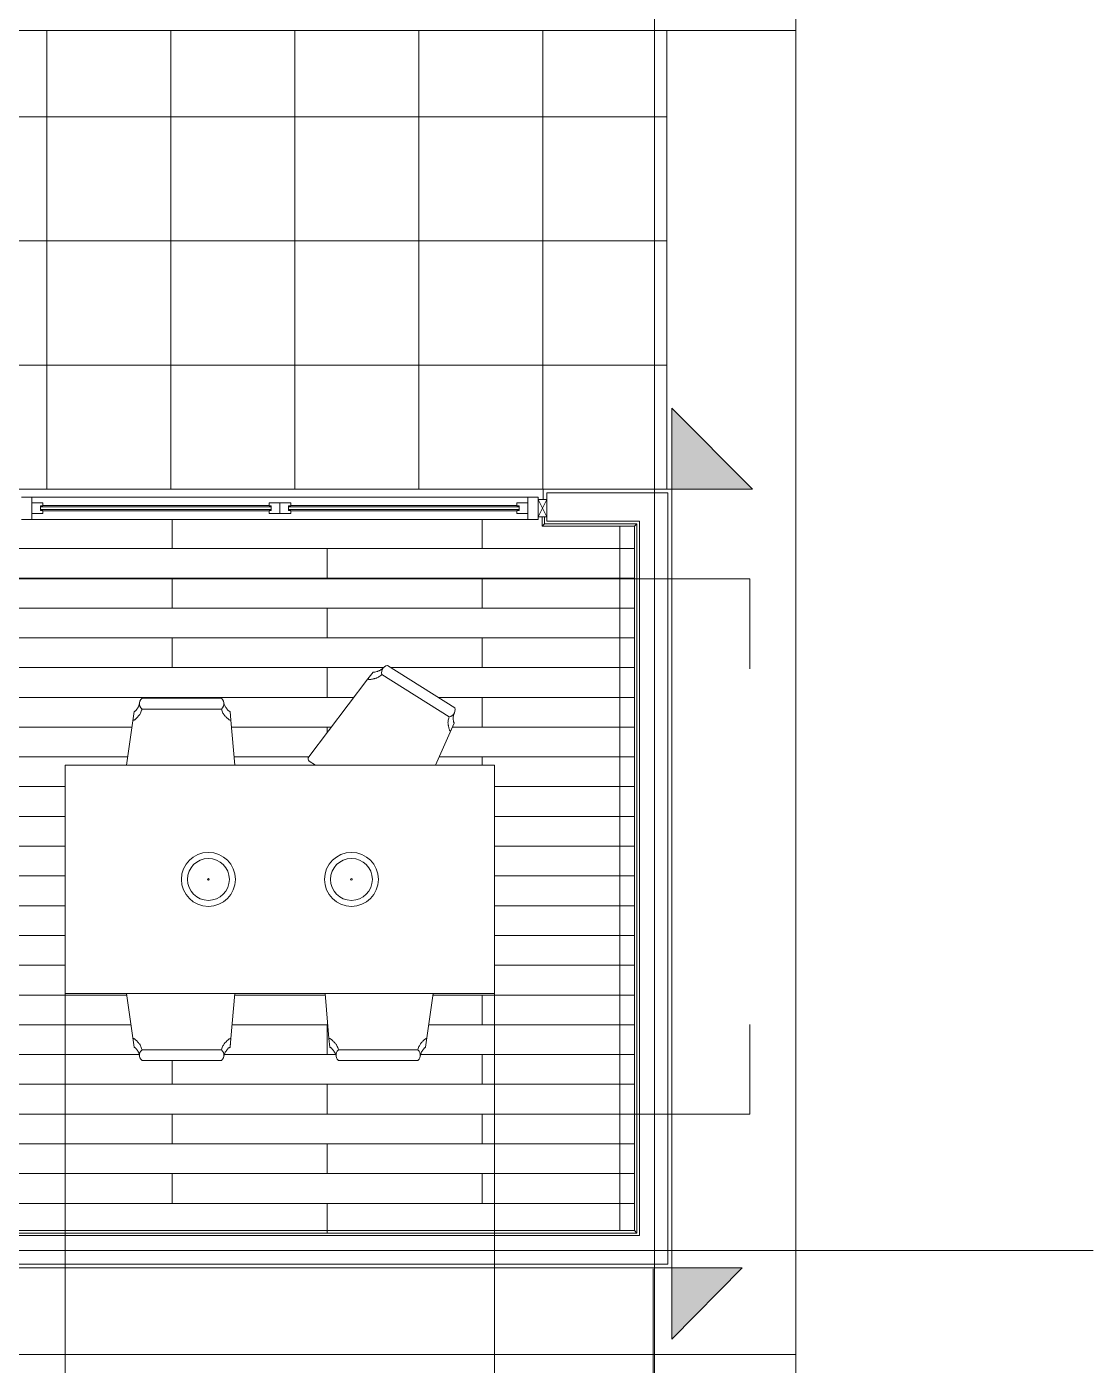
# Model space of a CAD drawing. Header units: centimetres. Extents: x -16179 to 12840, y -10704 to 3856.
# Drawn here: x -1885 to -1455, y -3749 to -3210 of the extents above; entities that cross this region are included whole.
import ezdxf

# ---------------------------------------------------------------- set-up
doc = ezdxf.new("R2010")
doc.units = ezdxf.units.CM
doc.header["$MEASUREMENT"] = 0
for name, color, linetype, lineweight in [('0_Num_Penna__254_Num_Penna__254', 254, 'Continuous', 18), ('A-WALL-FULL_Num_Penna__7_Num_Penna__7_Num_Penna__7_Num_Penna__7_Num_Penna__7_Num_Penna__7_Num_Penna__7_Num_Penna__7_Num_Penna__242_Num_Penna__242_Num_Penna__242', 242, 'Continuous', 18), ('A-WALL-FULL_Num_Penna__7_Num_Penna__7_Num_Penna__7_Num_Penna__7_Num_Penna__7_Num_Penna__7_Num_Penna__7_Num_Penna__7_Num_Penna__2_Num_Penna__2_Num_Penna__2', 2, 'Continuous', 18), ('A-WALL-FULL_Num_Penna__7_Num_Penna__7_Num_Penna__7_Num_Penna__7_Num_Penna__7_Num_Penna__7_Num_Penna__7_Num_Penna__7_Num_Penna__4_Num_Penna__4_Num_Penna__4', 4, 'Continuous', 18), ('AA - linee quote_Num_Penna__1_Num_Penna__255_Num_Penna__255_Num_Penna__12_Num_Penna__12_Num_Penna__12_Num_Penna__12_Num_Penna__12_Num_Penna__12_Num_Penna__12', 12, 'Continuous', 18), ('AA - linee quote_Num_Penna__1_Num_Penna__255_Num_Penna__255_Num_Penna__255_Num_Penna__255_Num_Penna__255_Num_Penna__255_Num_Penna__255_Num_Penna__20_Num_Penna__20', 20, 'Continuous', 18), ('AA - linee quote_Num_Penna__1_Num_Penna__255_Num_Penna__255_Num_Penna__255_Num_Penna__255_Num_Penna__255_Num_Penna__255_Num_Penna__255_Num_Penna__2_Num_Penna__2', 2, 'Continuous', 18), ('AA - linee quote_Num_Penna__1_Num_Penna__255_Num_Penna__255_Num_Penna__255_Num_Penna__255_Num_Penna__255_Num_Penna__255_Num_Penna__255_Num_Penna__6_Num_Penna__6', 6, 'Continuous', 18), ('AA - linee quote_Num_Penna__1_Num_Penna__255_Num_Penna__255_Num_Penna__255_Num_Penna__255_Num_Penna__255_Num_Penna__255_Num_Penna__255_Num_Penna__8_Num_Penna__8', 8, 'Continuous', 18), ('AA - linee quote_Num_Penna__3_Num_Penna__3_Num_Penna__3_Num_Penna__3_Num_Penna__3_Num_Penna__3_Num_Penna__3_Num_Penna__3_Num_Penna__3_Num_Penna__3', 3, 'Continuous', 18), ('AA - linee quote_Num_Penna__6_Num_Penna__6_Num_Penna__6_Num_Penna__6_Num_Penna__6_Num_Penna__6_Num_Penna__6_Num_Penna__6_Num_Penna__6_Num_Penna__6', 6, 'Continuous', 18), ('AA - pareti sezionate_Num_Penna__254_Num_Penna__254_Num_Penna__254_Num_Penna__254_Num_Penna__254_Num_Penna__254_Num_Penna__254_Num_Penna__254_Num_Penna__254_Num_Penna__254', 254, 'Continuous', 18), ('AA - pareti sezionate_Num_Penna__7_Num_Penna__7_Num_Penna__7_Num_Penna__7_Num_Penna__7_Num_Penna__7_Num_Penna__7_Num_Penna__7_Num_Penna__20_Num_Penna__20', 20, 'Continuous', 18), ('AA - pareti sezionate_Num_Penna__7_Num_Penna__7_Num_Penna__7_Num_Penna__7_Num_Penna__7_Num_Penna__7_Num_Penna__7_Num_Penna__7_Num_Penna__7_Num_Penna__7', 7, 'Continuous', 18), ('AA - perimetri giardino_Num_Penna__6_Num_Penna__6_Num_Penna__6_Num_Penna__6_Num_Penna__6_Num_Penna__6_Num_Penna__6_Num_Penna__6_Num_Penna__6_Num_Penna__6', 6, 'Continuous', 18), ('G-PLANOTM_Num_Penna__6_Num_Penna__6_Num_Penna__6', 6, 'Continuous', 18), ('IKE120015-t1_Num_Penna__251_Num_Penna__254_Num_Penna__254_Num_Penna__254_Num_Penna__254_Num_Penna__254_Num_Penna__254_Num_Penna__254_Num_Penna__254_Num_Penna__254_Num_Penna__254', 254, 'Continuous', 18), ('IKE120015-t1_Num_Penna__251_Num_Penna__4_Num_Penna__4_Num_Penna__4_Num_Penna__4_Num_Penna__4_Num_Penna__4_Num_Penna__4_Num_Penna__4_Num_Penna__4_Num_Penna__4', 4, 'Continuous', 18), ('IKE120015-t1_Num_Penna__251_Num_Penna__6_Num_Penna__6_Num_Penna__6_Num_Penna__6_Num_Penna__6_Num_Penna__6_Num_Penna__6_Num_Penna__6_Num_Penna__6_Num_Penna__6', 6, 'Continuous', 18), ('IKE120015-t1_Num_Penna__251_Num_Penna__7_Num_Penna__7_Num_Penna__7_Num_Penna__7_Num_Penna__7_Num_Penna__7_Num_Penna__7_Num_Penna__7_Num_Penna__20_Num_Penna__20', 20, 'Continuous', 18), ('IKE120015-t1_Num_Penna__251_Num_Penna__7_Num_Penna__7_Num_Penna__7_Num_Penna__7_Num_Penna__7_Num_Penna__7_Num_Penna__7_Num_Penna__7_Num_Penna__7_Num_Penna__7', 7, 'Continuous', 18)]:
    doc.layers.add(name, color=color, linetype=linetype, lineweight=lineweight)
doc.layers.add('A-WALL-FULL_Num_Penna__7_Num_Penna__7_Num_Penna__7_Num_Penna__7_Num_Penna__7_Num_Penna__7_Num_Penna__7_Num_Penna__7_Num_Penna__82_Num_Penna__5_Num_Penna__9', color=7, linetype='Continuous', lineweight=18, true_color=0x0a2900)

msp = doc.modelspace()

# ---------------------------------------------------------------- hatches: boundary and pattern name
at = {"layer": 'A-WALL-FULL_Num_Penna__7_Num_Penna__7_Num_Penna__7_Num_Penna__7_Num_Penna__7_Num_Penna__7_Num_Penna__7_Num_Penna__7_Num_Penna__82_Num_Penna__5_Num_Penna__9', "linetype": 'Continuous', "lineweight": 18, "true_color": 0x0a2900}
for points in [[(-1592, -3396.11), (-1624.56, -3363.55), (-1624.56, -3396.11)], [(-1596.16, -3710.11), (-1624.56, -3710.11), (-1624.56, -3738.87)]]:
    msp.add_hatch(color=88, dxfattribs=at).paths.add_polyline_path(points)

# ---------------------------------------------------------------- linework, layer by layer
at = {"layer": '0_Num_Penna__254_Num_Penna__254', "color": 254, "linetype": 'Continuous', "lineweight": 18}
for centre, radius in [((-1811.41, -3553.5), 10.87), ((-1811.41, -3553.5), 8.45), ((-1753.71, -3553.5), 10.87), ((-1753.71, -3553.5), 8.45), ((-1811.41, -3553.5), 0.333), ((-1753.71, -3553.5), 0.333)]:
    msp.add_circle(centre, radius, dxfattribs=at)
at = {"layer": 'A-WALL-FULL_Num_Penna__7_Num_Penna__7_Num_Penna__7_Num_Penna__7_Num_Penna__7_Num_Penna__7_Num_Penna__7_Num_Penna__7_Num_Penna__242_Num_Penna__242_Num_Penna__242', "color": 242, "linetype": 'Continuous', "lineweight": 18}
for p, q in [((-1624.56, -3396.11), (-1624.56, -3363.55)), ((-1592, -3396.11), (-1624.56, -3363.55)), ((-1624.56, -3396.11), (-1592, -3396.11)), ((-1624.56, -3710.11), (-1624.56, -3738.87)), ((-1624.56, -3710.11), (-1596.16, -3710.11)), ((-1624.56, -3738.87), (-1596.16, -3710.11))]:
    msp.add_line(p, q, dxfattribs=at)
at = {"layer": 'A-WALL-FULL_Num_Penna__7_Num_Penna__7_Num_Penna__7_Num_Penna__7_Num_Penna__7_Num_Penna__7_Num_Penna__7_Num_Penna__7_Num_Penna__2_Num_Penna__2_Num_Penna__2', "color": 2, "linetype": 'Continuous', "lineweight": 18, "flags": 128}
for points in [[(-1592, -3396.11), (-1624.56, -3363.55), (-1624.56, -3396.11)], [(-1596.16, -3710.11), (-1624.56, -3710.11), (-1624.56, -3738.87)]]:
    msp.add_lwpolyline(points, close=True, dxfattribs=at)
at = {"layer": 'A-WALL-FULL_Num_Penna__7_Num_Penna__7_Num_Penna__7_Num_Penna__7_Num_Penna__7_Num_Penna__7_Num_Penna__7_Num_Penna__7_Num_Penna__4_Num_Penna__4_Num_Penna__4', "color": 4, "linetype": 'Continuous', "lineweight": 18}
msp.add_line((-1645.48, -3411.11), (-1645.48, -3695.11), dxfattribs=at)
at = {"layer": 'AA - linee quote_Num_Penna__1_Num_Penna__255_Num_Penna__255_Num_Penna__12_Num_Penna__12_Num_Penna__12_Num_Penna__12_Num_Penna__12_Num_Penna__12_Num_Penna__12', "color": 12, "linetype": 'Continuous', "lineweight": 18}
for p, q in [((-1593.12, -3432.38), (-2289.56, -3432.38)), ((-1593.12, -3432.38), (-1593.12, -3468.54)), ((-1593.12, -3648.11), (-1593.12, -3611.96)), ((-1593.12, -3648.11), (-2289.56, -3648.11))]:
    msp.add_line(p, q, dxfattribs=at)
at = {"layer": 'AA - linee quote_Num_Penna__1_Num_Penna__255_Num_Penna__255_Num_Penna__255_Num_Penna__255_Num_Penna__255_Num_Penna__255_Num_Penna__255_Num_Penna__20_Num_Penna__20', "color": 20, "linetype": 'Continuous', "lineweight": 18}
for p, q in [((-1675.86, -3410.11), (-1676.86, -3411.11)), ((-1638.56, -3410.11), (-1639.56, -3411.11)), ((-1639.56, -3695.11), (-1638.56, -3696.11))]:
    msp.add_line(p, q, dxfattribs=at)
at = {"layer": 'AA - linee quote_Num_Penna__1_Num_Penna__255_Num_Penna__255_Num_Penna__255_Num_Penna__255_Num_Penna__255_Num_Penna__255_Num_Penna__255_Num_Penna__2_Num_Penna__2', "color": 2, "linetype": 'Continuous', "lineweight": 18}
for p, q in [((-1869.11, -3599.53), (-1869.11, -4023.78)), ((-1696.01, -3599.53), (-1696.01, -4023.78))]:
    msp.add_line(p, q, dxfattribs=at)
at = {"layer": 'AA - linee quote_Num_Penna__1_Num_Penna__255_Num_Penna__255_Num_Penna__255_Num_Penna__255_Num_Penna__255_Num_Penna__255_Num_Penna__255_Num_Penna__6_Num_Penna__6', "color": 6, "linetype": 'Continuous', "lineweight": 18}
for p, q in [((-1882.56, -3399.36), (-1886.76, -3399.36)), ((-1882.56, -3403.86), (-1882.56, -3399.36)), ((-1682.56, -3403.86), (-1682.56, -3399.36)), ((-1682.56, -3399.36), (-1678.36, -3399.36)), ((-1678.36, -3399.36), (-1678.36, -3403.86)), ((-1878.16, -3401.71), (-1882.56, -3401.71)), ((-1882.56, -3406.01), (-1882.56, -3403.86)), ((-1882.56, -3403.86), (-1882.56, -3408.36)), ((-1879.06, -3403.86), (-1879.06, -3402.91)), ((-1879.06, -3402.91), (-1878.16, -3402.91)), ((-1786.06, -3403.36), (-1879.06, -3403.36)), ((-1879.06, -3403.86), (-1879.06, -3404.81)), ((-1786.06, -3404.36), (-1879.06, -3404.36)), ((-1879.06, -3404.81), (-1878.16, -3404.81)), ((-1878.16, -3402.91), (-1878.16, -3401.71)), ((-1786.96, -3402.81), (-1878.16, -3402.81)), ((-1878.16, -3404.81), (-1878.16, -3406.01)), ((-1786.96, -3404.91), (-1878.16, -3404.91)), ((-1786.96, -3402.91), (-1786.96, -3401.71)), ((-1786.96, -3401.71), (-1782.56, -3401.71)), ((-1786.06, -3402.91), (-1786.96, -3402.91)), ((-1786.06, -3404.81), (-1786.96, -3404.81)), ((-1786.96, -3404.81), (-1786.96, -3406.01)), ((-1786.06, -3403.86), (-1786.06, -3402.91)), ((-1786.06, -3403.86), (-1786.06, -3404.81)), ((-1778.16, -3401.71), (-1782.56, -3401.71)), ((-1782.56, -3406.01), (-1782.56, -3401.71)), ((-1779.06, -3403.86), (-1779.06, -3402.91)), ((-1779.06, -3402.91), (-1778.16, -3402.91)), ((-1779.06, -3403.36), (-1686.06, -3403.36)), ((-1779.06, -3403.86), (-1779.06, -3404.81)), ((-1779.06, -3404.36), (-1686.06, -3404.36)), ((-1779.06, -3404.81), (-1778.16, -3404.81)), ((-1778.16, -3402.91), (-1778.16, -3401.71)), ((-1778.16, -3402.81), (-1686.96, -3402.81)), ((-1778.16, -3404.81), (-1778.16, -3406.01)), ((-1778.16, -3404.91), (-1686.96, -3404.91)), ((-1686.96, -3402.91), (-1686.96, -3401.71)), ((-1686.96, -3401.71), (-1682.56, -3401.71)), ((-1686.06, -3402.91), (-1686.96, -3402.91)), ((-1686.06, -3404.81), (-1686.96, -3404.81)), ((-1686.96, -3404.81), (-1686.96, -3406.01)), ((-1686.06, -3403.86), (-1686.06, -3402.91)), ((-1686.06, -3403.86), (-1686.06, -3404.81)), ((-1682.56, -3406.01), (-1682.56, -3403.86)), ((-1682.56, -3403.86), (-1682.56, -3408.36)), ((-1678.36, -3403.86), (-1678.36, -3400.36)), ((-1678.36, -3400.36), (-1674.86, -3400.36)), ((-1674.86, -3400.36), (-1678.36, -3407.36)), ((-1674.86, -3407.36), (-1678.36, -3400.36)), ((-1678.36, -3408.36), (-1678.36, -3403.86)), ((-1678.36, -3403.86), (-1678.36, -3407.36)), ((-1674.86, -3400.36), (-1674.86, -3403.86)), ((-1674.86, -3407.36), (-1674.86, -3403.86)), ((-1882.56, -3408.36), (-1886.76, -3408.36)), ((-1878.16, -3406.01), (-1882.56, -3406.01)), ((-1786.96, -3406.01), (-1782.56, -3406.01)), ((-1778.16, -3406.01), (-1782.56, -3406.01)), ((-1686.96, -3406.01), (-1682.56, -3406.01)), ((-1682.56, -3408.36), (-1678.36, -3408.36)), ((-1678.36, -3407.36), (-1674.86, -3407.36))]:
    msp.add_line(p, q, dxfattribs=at)
at = {"layer": 'AA - linee quote_Num_Penna__1_Num_Penna__255_Num_Penna__255_Num_Penna__255_Num_Penna__255_Num_Penna__255_Num_Penna__255_Num_Penna__255_Num_Penna__8_Num_Penna__8', "color": 8, "linetype": 'Continuous', "lineweight": 18}
for p, q in [((-1682.56, -3399.36), (-1882.56, -3399.36)), ((-1882.56, -3408.36), (-1682.56, -3408.36))]:
    msp.add_line(p, q, dxfattribs=at)
at = {"layer": 'AA - linee quote_Num_Penna__3_Num_Penna__3_Num_Penna__3_Num_Penna__3_Num_Penna__3_Num_Penna__3_Num_Penna__3_Num_Penna__3_Num_Penna__3_Num_Penna__3', "color": 3, "linetype": 'Continuous', "lineweight": 18}
for p, q in [((-1631.56, -2633.11), (-1631.56, -3880.11)), ((-1631.56, -3211.19), (-1631.56, -3745.11)), ((-2289.56, -3703.11), (-1454.56, -3703.11)), ((-1632.06, -4184.05), (-1632.06, -3710.49))]:
    msp.add_line(p, q, dxfattribs=at)
at = {"layer": 'AA - linee quote_Num_Penna__6_Num_Penna__6_Num_Penna__6_Num_Penna__6_Num_Penna__6_Num_Penna__6_Num_Penna__6_Num_Penna__6_Num_Penna__6_Num_Penna__6', "color": 6, "linetype": 'Continuous', "lineweight": 18}
for p, q in [((-1574.56, -3082.38), (-1574.56, -4184.05)), ((-1574.56, -3211.19), (-1574.56, -3745.11)), ((-1574.56, -3211.19), (-1574.56, -3745.11)), ((-1574.56, -3211.19), (-1574.56, -3745.11))]:
    msp.add_line(p, q, dxfattribs=at)
at = {"layer": 'AA - pareti sezionate_Num_Penna__254_Num_Penna__254_Num_Penna__254_Num_Penna__254_Num_Penna__254_Num_Penna__254_Num_Penna__254_Num_Penna__254_Num_Penna__254_Num_Penna__254', "color": 254, "linetype": 'Continuous', "lineweight": 18}
for p, q in [((-1826.06, -3420.11), (-1826.06, -3408.36)), ((-1701.06, -3420.11), (-1701.06, -3408.36)), ((-1639.56, -3420.11), (-2289.56, -3420.11)), ((-1763.56, -3432.11), (-1763.56, -3420.11)), ((-1639.56, -3432.11), (-2289.56, -3432.11)), ((-1826.06, -3444.11), (-1826.06, -3432.11)), ((-1701.06, -3444.11), (-1701.06, -3432.11)), ((-1639.56, -3444.11), (-2289.56, -3444.11)), ((-1763.56, -3456.11), (-1763.56, -3444.11)), ((-1639.56, -3456.11), (-2289.56, -3456.11)), ((-1826.06, -3468.11), (-1826.06, -3456.11)), ((-1701.06, -3468.11), (-1701.06, -3456.11)), ((-1740.79, -3468.11), (-2289.56, -3468.11)), ((-1763.56, -3480.11), (-1763.56, -3468.11)), ((-1639.56, -3468.11), (-1737.75, -3468.11)), ((-1752.73, -3480.11), (-1951.06, -3480.11)), ((-1826.06, -3480.46), (-1826.06, -3480.11)), ((-1639.56, -3480.11), (-1718.7, -3480.11)), ((-1701.06, -3492.11), (-1701.06, -3480.11)), ((-1842.21, -3492.11), (-1951.06, -3492.11)), ((-1761.84, -3492.11), (-1802.1, -3492.11)), ((-1763.56, -3494.37), (-1763.56, -3492.11)), ((-1639.56, -3492.11), (-1712.96, -3492.11)), ((-1843.9, -3504.11), (-1951.06, -3504.11)), ((-1770.96, -3504.11), (-1801.05, -3504.11)), ((-1639.56, -3504.11), (-1718.36, -3504.11)), ((-1701.06, -3507.52), (-1701.06, -3504.11)), ((-1869.11, -3516.11), (-1951.06, -3516.11)), ((-1639.56, -3516.11), (-1696.01, -3516.11)), ((-1869.11, -3528.11), (-1951.06, -3528.11)), ((-1639.56, -3528.11), (-1696.01, -3528.11)), ((-1869.11, -3540.11), (-1951.06, -3540.11)), ((-1639.56, -3540.11), (-1696.01, -3540.11)), ((-1869.11, -3552.11), (-1951.06, -3552.11)), ((-1639.56, -3552.11), (-1696.01, -3552.11)), ((-1869.11, -3564.11), (-1951.06, -3564.11)), ((-1639.56, -3564.11), (-1696.01, -3564.11)), ((-1869.11, -3576.11), (-1951.06, -3576.11)), ((-1639.56, -3576.11), (-1696.01, -3576.11)), ((-1869.11, -3588.11), (-1951.06, -3588.11)), ((-1639.56, -3588.11), (-1696.01, -3588.11)), ((-1844.3, -3600.11), (-1951.06, -3600.11)), ((-1764.32, -3600.11), (-1800.8, -3600.11)), ((-1639.56, -3600.11), (-1720.82, -3600.11)), ((-1701.06, -3612.11), (-1701.06, -3600.11)), ((-1842.61, -3612.11), (-1951.06, -3612.11)), ((-1763.28, -3612.11), (-1801.85, -3612.11)), ((-1763.56, -3624.11), (-1763.56, -3612.11)), ((-1639.56, -3612.11), (-1722.51, -3612.11)), ((-1839.17, -3624.11), (-1951.06, -3624.11)), ((-1759.94, -3624.11), (-1805.19, -3624.11)), ((-1639.56, -3624.11), (-1725.95, -3624.11)), ((-1701.06, -3636.11), (-1701.06, -3624.11)), ((-1826.06, -3636.11), (-1826.06, -3626.59)), ((-1639.56, -3636.11), (-2289.56, -3636.11)), ((-1763.56, -3648.11), (-1763.56, -3636.11)), ((-1638.56, -3648.11), (-2289.56, -3648.11)), ((-1826.06, -3660.11), (-1826.06, -3648.11)), ((-1701.06, -3660.11), (-1701.06, -3648.11)), ((-1639.56, -3660.11), (-1996.56, -3660.11)), ((-1763.56, -3672.11), (-1763.56, -3660.11)), ((-1639.56, -3672.11), (-1996.56, -3672.11)), ((-1826.06, -3684.11), (-1826.06, -3672.11)), ((-1701.06, -3684.11), (-1701.06, -3672.11)), ((-1639.56, -3684.11), (-1996.56, -3684.11)), ((-1763.56, -3696.11), (-1763.56, -3684.11))]:
    msp.add_line(p, q, dxfattribs=at)
at = {"layer": 'AA - pareti sezionate_Num_Penna__7_Num_Penna__7_Num_Penna__7_Num_Penna__7_Num_Penna__7_Num_Penna__7_Num_Penna__7_Num_Penna__7_Num_Penna__20_Num_Penna__20', "color": 20, "linetype": 'Continuous', "lineweight": 18}
for p, q in [((-1676.86, -3411.11), (-1676.86, -3407.36)), ((-1676.86, -3411.11), (-1639.56, -3411.11)), ((-1639.56, -3695.11), (-1639.56, -3411.11))]:
    msp.add_line(p, q, dxfattribs=at)
at = {"layer": 'AA - pareti sezionate_Num_Penna__7_Num_Penna__7_Num_Penna__7_Num_Penna__7_Num_Penna__7_Num_Penna__7_Num_Penna__7_Num_Penna__7_Num_Penna__7_Num_Penna__7', "color": 7, "linetype": 'Continuous', "lineweight": 18}
for p, q in [((-1676.36, -3396.11), (-1624.56, -3396.11)), ((-1676.36, -3400.36), (-1676.36, -3396.11)), ((-1674.86, -3409.11), (-1674.86, -3397.61)), ((-1674.86, -3397.61), (-1626.06, -3397.61)), ((-1626.06, -3397.61), (-1626.06, -3708.61)), ((-1624.56, -3396.11), (-1624.56, -3710.11)), ((-1675.86, -3410.11), (-1675.86, -3407.36)), ((-1675.86, -3410.11), (-1638.56, -3410.11)), ((-1674.86, -3409.11), (-1637.56, -3409.11)), ((-1638.56, -3696.11), (-1638.56, -3410.11)), ((-1637.56, -3697.11), (-1637.56, -3409.11))]:
    msp.add_line(p, q, dxfattribs=at)
at = {"layer": 'AA - perimetri giardino_Num_Penna__6_Num_Penna__6_Num_Penna__6_Num_Penna__6_Num_Penna__6_Num_Penna__6_Num_Penna__6_Num_Penna__6_Num_Penna__6_Num_Penna__6', "color": 6, "linetype": 'Continuous', "lineweight": 18}
for p in [(-1631.56, -2803.11), (-1631.56, -2803.11), (-1631.56, -3211.19)]:
    msp.add_line(p, (-1631.56, -3396.11), dxfattribs=at)
at = {"layer": 'G-PLANOTM_Num_Penna__6_Num_Penna__6_Num_Penna__6', "color": 6, "linetype": 'Continuous', "lineweight": 18}
for p, q in [((-1741.53, -3469.52), (-1741.58, -3470.22)), ((-1741.32, -3468.85), (-1741.53, -3469.52)), ((-1741.33, -3468.62), (-1740.94, -3468.25)), ((-1740.94, -3468.25), (-1741.32, -3468.85)), ((-1712.06, -3484.29), (-1739.13, -3467.24)), ((-1747.09, -3472.68), (-1770.95, -3504.1)), ((-1747.1, -3472.68), (-1744.97, -3469.89)), ((-1744.97, -3469.89), (-1744.97, -3469.89)), ((-1741.58, -3470.22), (-1741.45, -3470.92)), ((-1741.45, -3470.92), (-1714.37, -3487.97)), ((-1806.18, -3480.46), (-1838.18, -3480.46)), ((-1841.33, -3485.81), (-1844.38, -3507.47)), ((-1841.33, -3485.81), (-1841.33, -3485.81)), ((-1839.17, -3482.99), (-1839, -3483.67)), ((-1839, -3483.67), (-1838.66, -3484.29)), ((-1838.66, -3484.29), (-1838.18, -3484.81)), ((-1838.18, -3484.81), (-1806.18, -3484.81)), ((-1806.18, -3484.81), (-1805.7, -3484.29)), ((-1805.36, -3483.67), (-1805.19, -3482.99)), ((-1805.05, -3482.8), (-1805.19, -3482.28)), ((-1805.19, -3482.99), (-1805.19, -3482.28)), ((-1802.65, -3485.81), (-1802.66, -3485.81)), ((-1802.65, -3485.81), (-1802.34, -3489.31)), ((-1800.76, -3507.47), (-1802.34, -3489.31)), ((-1719.87, -3507.47), (-1712.24, -3490.5)), ((-1713.69, -3487.79), (-1713.07, -3487.44)), ((-1712.24, -3490.5), (-1712.25, -3490.5)), ((-1696.01, -3507.47), (-1869.11, -3507.47)), ((-1869.11, -3507.47), (-1869.11, -3599.53)), ((-1770.77, -3505.87), (-1768.23, -3507.47)), ((-1696.01, -3599.53), (-1696.01, -3507.47)), ((-1869.11, -3599.53), (-1696.01, -3599.53)), ((-1844.38, -3599.53), (-1841.33, -3621.19)), ((-1802.35, -3617.69), (-1800.76, -3599.53)), ((-1764.37, -3599.53), (-1762.79, -3617.69)), ((-1723.79, -3621.19), (-1720.75, -3599.53)), ((-1802.34, -3617.69), (-1802.65, -3621.19)), ((-1802.65, -3621.19), (-1802.44, -3618.8)), ((-1762.47, -3621.19), (-1762.79, -3617.69)), ((-1841.33, -3621.19), (-1841.33, -3621.19)), ((-1839, -3623.34), (-1839.17, -3624.02)), ((-1838.18, -3622.2), (-1838.66, -3622.72)), ((-1806.18, -3622.2), (-1838.18, -3622.2)), ((-1805.7, -3622.72), (-1806.18, -3622.2)), ((-1805.36, -3623.34), (-1805.7, -3622.72)), ((-1805.19, -3624.02), (-1805.36, -3623.34)), ((-1805.05, -3624.2), (-1805.22, -3624.94)), ((-1802.66, -3621.19), (-1802.65, -3621.19)), ((-1762.47, -3621.19), (-1762.47, -3621.19)), ((-1760.07, -3624.2), (-1759.94, -3624.72)), ((-1759.76, -3623.34), (-1759.94, -3624.02)), ((-1759.94, -3624.02), (-1759.94, -3624.72)), ((-1758.94, -3622.2), (-1759.43, -3622.72)), ((-1726.94, -3622.2), (-1758.94, -3622.2)), ((-1726.46, -3622.72), (-1726.94, -3622.2)), ((-1726.13, -3623.34), (-1726.46, -3622.72)), ((-1725.95, -3624.02), (-1726.13, -3623.34)), ((-1723.8, -3621.19), (-1723.79, -3621.19)), ((-1838.18, -3626.55), (-1806.18, -3626.55)), ((-1758.94, -3626.55), (-1726.94, -3626.55))]:
    msp.add_line(p, q, dxfattribs=at)
at = {"layer": 'G-PLANOTM_Num_Penna__6_Num_Penna__6_Num_Penna__6', "color": 6, "linetype": 'Continuous', "lineweight": 18, "flags": 128}
for points in [[(-1739.13, -3467.24), (-1739.82, -3467.42), (-1740.43, -3467.77), (-1740.94, -3468.25)], [(-1838.18, -3480.46), (-1838.66, -3480.98), (-1839, -3481.6), (-1839.17, -3482.28), (-1839.17, -3482.99)], [(-1805.19, -3482.28), (-1805.36, -3481.6), (-1805.7, -3480.98), (-1806.18, -3480.46)], [(-1839.63, -3483.92), (-1839.33, -3482.98), (-1839.17, -3482.28)], [(-1805.7, -3484.29), (-1805.36, -3483.67)], [(-1712.56, -3486.96), (-1712.19, -3486.36), (-1711.97, -3485.69), (-1711.93, -3484.99), (-1712.06, -3484.29)], [(-1714.37, -3487.97), (-1713.69, -3487.79)], [(-1713.07, -3487.44), (-1712.56, -3486.96)], [(-1712.68, -3487.99), (-1712.43, -3487.04), (-1712.19, -3486.36)], [(-1839.63, -3623.08), (-1839.33, -3624.03), (-1839.15, -3624.85), (-1839.15, -3624.87)], [(-1839.17, -3624.02), (-1839.17, -3624.72), (-1839, -3625.41), (-1838.66, -3626.03), (-1838.18, -3626.55)], [(-1838.66, -3622.72), (-1839, -3623.34)], [(-1806.18, -3626.55), (-1805.7, -3626.03), (-1805.36, -3625.41), (-1805.19, -3624.72)], [(-1805.19, -3624.72), (-1805.19, -3624.02)], [(-1759.94, -3624.72), (-1759.76, -3625.41), (-1759.43, -3626.03), (-1758.94, -3626.55)], [(-1759.43, -3622.72), (-1759.76, -3623.34)], [(-1726.94, -3626.55), (-1726.46, -3626.03), (-1726.13, -3625.41), (-1725.95, -3624.72), (-1725.95, -3624.02)], [(-1725.5, -3623.08), (-1725.8, -3624.03), (-1725.95, -3624.72)]]:
    msp.add_lwpolyline(points, dxfattribs=at)
at = {"layer": 'G-PLANOTM_Num_Penna__6_Num_Penna__6_Num_Penna__6', "color": 6, "linetype": 'Continuous', "lineweight": 18}
msp.add_arc((-1769.9, -3504.89), 1.31, 142.7917, 228.7917, dxfattribs=at)
for points in [[(-1744.32, -3469.96), (-1744.07, -3469.93), (-1743.78, -3469.84), (-1743.49, -3469.74)], [(-1743.49, -3469.74), (-1743.34, -3469.68), (-1743.19, -3469.63), (-1743.03, -3469.57)], [(-1743.03, -3469.57), (-1742.88, -3469.51), (-1742.73, -3469.45), (-1742.57, -3469.39)], [(-1742.57, -3469.39), (-1742.42, -3469.33), (-1742.27, -3469.28), (-1741.33, -3468.62)], [(-1746.83, -3472.84), (-1746.93, -3472.81), (-1747.02, -3472.75), (-1747.1, -3472.68)], [(-1746.49, -3472.91), (-1746.61, -3472.9), (-1746.71, -3472.86), (-1746.83, -3472.84)], [(-1744.97, -3469.89), (-1744.89, -3469.93), (-1744.79, -3469.96), (-1744.68, -3469.97)], [(-1744.68, -3469.97), (-1744.57, -3469.98), (-1744.45, -3469.98), (-1744.32, -3469.96)], [(-1743.91, -3472.42), (-1744.07, -3472.47), (-1744.22, -3472.5), (-1744.36, -3472.54)], [(-1743.42, -3472.24), (-1743.59, -3472.32), (-1743.75, -3472.37), (-1743.91, -3472.42)], [(-1742.86, -3471.96), (-1743.06, -3472.07), (-1743.24, -3472.16), (-1743.42, -3472.24)], [(-1742.21, -3471.53), (-1742.45, -3471.7), (-1742.66, -3471.84), (-1742.86, -3471.96)], [(-1741.45, -3470.92), (-1741.73, -3471.16), (-1741.98, -3471.36), (-1742.21, -3471.53)], [(-1841.33, -3485.81), (-1841.25, -3485.81), (-1841.16, -3485.78), (-1841.07, -3485.73)], [(-1841.07, -3485.73), (-1840.98, -3485.68), (-1840.9, -3485.61), (-1840.81, -3485.53)], [(-1839.76, -3484.12), (-1839.71, -3484.04), (-1839.65, -3483.96), (-1839.63, -3483.92)], [(-1838.18, -3484.81), (-1838.28, -3485.16), (-1838.38, -3485.46), (-1838.49, -3485.74)], [(-1805.86, -3485.73), (-1805.97, -3485.46), (-1806.07, -3485.16), (-1806.18, -3484.81)], [(-1805.54, -3486.44), (-1805.65, -3486.23), (-1805.75, -3485.96), (-1805.86, -3485.73)], [(-1805.05, -3482.8), (-1804.61, -3483.86), (-1804.51, -3483.99), (-1804.42, -3484.12)], [(-1803.83, -3484.89), (-1803.73, -3485.02), (-1803.63, -3485.15), (-1803.53, -3485.26)], [(-1803.53, -3485.26), (-1803.44, -3485.35), (-1803.34, -3485.46), (-1803.24, -3485.53)], [(-1803.24, -3485.53), (-1803.14, -3485.61), (-1803.04, -3485.66), (-1802.95, -3485.73)], [(-1802.95, -3485.73), (-1802.85, -3485.78), (-1802.75, -3485.81), (-1802.65, -3485.81)], [(-1841.53, -3489.31), (-1841.63, -3489.37), (-1841.73, -3489.37), (-1841.83, -3489.36)], [(-1841.22, -3489.21), (-1841.33, -3489.27), (-1841.43, -3489.3), (-1841.53, -3489.31)], [(-1840.92, -3488.99), (-1841.02, -3489.08), (-1841.12, -3489.17), (-1841.22, -3489.21)], [(-1840.62, -3488.71), (-1840.72, -3488.81), (-1840.82, -3488.9), (-1840.92, -3488.99)], [(-1840.31, -3488.39), (-1840.41, -3488.5), (-1840.51, -3488.61), (-1840.62, -3488.71)], [(-1839.4, -3487.41), (-1839.5, -3487.53), (-1839.6, -3487.64), (-1839.7, -3487.75)], [(-1839.09, -3486.99), (-1839.2, -3487.15), (-1839.3, -3487.28), (-1839.4, -3487.41)], [(-1804.9, -3487.39), (-1805.11, -3487.15), (-1805.33, -3486.92), (-1805.54, -3486.44)], [(-1804.58, -3487.73), (-1804.69, -3487.63), (-1804.79, -3487.51), (-1804.9, -3487.39)], [(-1802.98, -3489.18), (-1803.08, -3489.12), (-1803.19, -3489.04), (-1803.3, -3488.96)], [(-1802.66, -3489.3), (-1802.76, -3489.28), (-1802.87, -3489.24), (-1802.98, -3489.18)], [(-1802.34, -3489.31), (-1802.44, -3489.33), (-1802.55, -3489.33), (-1802.66, -3489.3)], [(-1714.78, -3490.33), (-1714.76, -3490.12), (-1714.77, -3489.93), (-1714.73, -3489.68)], [(-1714.73, -3490.82), (-1714.75, -3490.66), (-1714.77, -3490.51), (-1714.78, -3490.33)], [(-1714.73, -3489.68), (-1714.71, -3489.45), (-1714.65, -3489.17), (-1714.58, -3488.87)], [(-1714.65, -3491.27), (-1714.68, -3491.13), (-1714.7, -3490.97), (-1714.73, -3490.82)], [(-1714.58, -3488.87), (-1714.55, -3488.64), (-1714.47, -3488.32), (-1714.37, -3487.97)], [(-1712.68, -3487.99), (-1712.68, -3488.04), (-1712.67, -3488.13), (-1712.67, -3488.23)], [(-1712.54, -3489.98), (-1712.5, -3490.1), (-1712.47, -3490.21), (-1712.42, -3490.29)], [(-1712.42, -3490.29), (-1712.37, -3490.38), (-1712.31, -3490.45), (-1712.24, -3490.5)], [(-1714.39, -3492.57), (-1714.42, -3492.43), (-1714.45, -3492.28), (-1714.48, -3492.14)], [(-1714.29, -3492.97), (-1714.33, -3492.85), (-1714.36, -3492.71), (-1714.39, -3492.57)], [(-1714.15, -3493.32), (-1714.2, -3493.22), (-1714.25, -3493.1), (-1714.29, -3492.97)], [(-1841.83, -3617.65), (-1841.73, -3617.63), (-1841.63, -3617.64), (-1841.53, -3617.66)], [(-1841.53, -3617.66), (-1841.43, -3617.69), (-1841.33, -3617.73), (-1841.22, -3617.79)], [(-1841.22, -3617.79), (-1841.12, -3617.85), (-1841.02, -3617.93), (-1840.92, -3618.01)], [(-1840.92, -3618.01), (-1840.82, -3618.1), (-1840.72, -3618.2), (-1840.62, -3618.3)], [(-1840.62, -3618.3), (-1840.51, -3618.4), (-1840.41, -3618.51), (-1840.31, -3618.62)], [(-1839.7, -3619.25), (-1839.6, -3619.36), (-1839.5, -3619.48), (-1839.4, -3619.6)], [(-1839.4, -3619.6), (-1839.3, -3619.72), (-1839.2, -3619.83), (-1839.09, -3619.98)], [(-1805.86, -3621.27), (-1805.75, -3621), (-1805.65, -3620.77), (-1805.54, -3620.57)], [(-1805.54, -3620.57), (-1805.33, -3620.16), (-1805.11, -3619.86), (-1804.9, -3619.61)], [(-1804.9, -3619.61), (-1804.79, -3619.49), (-1804.69, -3619.38), (-1804.58, -3619.27)], [(-1803.3, -3618.05), (-1803.19, -3617.96), (-1803.08, -3617.87), (-1802.98, -3617.83)], [(-1802.98, -3617.83), (-1802.87, -3617.77), (-1802.76, -3617.75), (-1802.66, -3617.73)], [(-1802.66, -3617.7), (-1802.55, -3617.68), (-1802.44, -3617.67), (-1802.34, -3617.69)], [(-1762.79, -3617.69), (-1762.68, -3617.67), (-1762.58, -3617.68), (-1762.47, -3617.7)], [(-1762.47, -3617.7), (-1762.36, -3617.73), (-1762.26, -3617.77), (-1762.15, -3617.83)], [(-1762.15, -3617.83), (-1762.04, -3617.89), (-1761.93, -3617.96), (-1761.83, -3618.05)], [(-1760.55, -3619.27), (-1760.44, -3619.38), (-1760.33, -3619.5), (-1760.23, -3619.61)], [(-1760.23, -3619.61), (-1760.01, -3619.86), (-1759.8, -3620.08), (-1759.59, -3620.57)], [(-1759.59, -3620.57), (-1759.48, -3620.77), (-1759.37, -3621.04), (-1759.26, -3621.27)], [(-1726.03, -3620.02), (-1725.93, -3619.86), (-1725.83, -3619.72), (-1725.73, -3619.6)], [(-1725.73, -3619.6), (-1725.63, -3619.47), (-1725.52, -3619.36), (-1725.42, -3619.25)], [(-1724.81, -3618.62), (-1724.71, -3618.51), (-1724.61, -3618.4), (-1724.51, -3618.3)], [(-1724.51, -3618.3), (-1724.41, -3618.2), (-1724.31, -3618.1), (-1724.21, -3618.01)], [(-1724.21, -3618.01), (-1724.1, -3617.93), (-1724, -3617.84), (-1723.9, -3617.79)], [(-1723.9, -3617.79), (-1723.8, -3617.73), (-1723.7, -3617.71), (-1723.6, -3617.66)], [(-1723.6, -3617.66), (-1723.5, -3617.64), (-1723.4, -3617.63), (-1723.3, -3617.65)], [(-1841.07, -3621.27), (-1841.16, -3621.23), (-1841.25, -3621.2), (-1841.33, -3621.19)], [(-1840.81, -3621.47), (-1840.9, -3621.39), (-1840.98, -3621.31), (-1841.07, -3621.27)], [(-1839.6, -3623.12), (-1839.65, -3623.04), (-1839.71, -3622.97), (-1839.76, -3622.89)], [(-1838.49, -3621.27), (-1838.38, -3621.54), (-1838.28, -3621.85), (-1838.18, -3622.2)], [(-1806.18, -3622.2), (-1806.07, -3621.85), (-1805.97, -3621.54), (-1805.86, -3621.27)], [(-1804.42, -3622.89), (-1804.51, -3623.02), (-1804.61, -3623.14), (-1805.05, -3624.2)], [(-1803.53, -3621.76), (-1803.63, -3621.87), (-1803.73, -3621.99), (-1803.83, -3622.11)], [(-1803.24, -3621.47), (-1803.34, -3621.56), (-1803.44, -3621.65), (-1803.53, -3621.76)], [(-1802.95, -3621.27), (-1803.04, -3621.32), (-1803.14, -3621.39), (-1803.24, -3621.47)], [(-1802.65, -3621.19), (-1802.75, -3621.2), (-1802.85, -3621.23), (-1802.95, -3621.27)], [(-1762.18, -3621.27), (-1762.28, -3621.23), (-1762.38, -3621.2), (-1762.47, -3621.19)], [(-1761.89, -3621.47), (-1761.98, -3621.39), (-1762.08, -3621.35), (-1762.18, -3621.27)], [(-1761.59, -3621.74), (-1761.69, -3621.65), (-1761.79, -3621.54), (-1761.89, -3621.47)], [(-1761.3, -3622.11), (-1761.4, -3621.99), (-1761.49, -3621.86), (-1761.59, -3621.74)], [(-1760.07, -3624.2), (-1760.51, -3623.15), (-1760.61, -3623.02), (-1760.71, -3622.89)], [(-1759.26, -3621.27), (-1759.16, -3621.54), (-1759.05, -3621.85), (-1758.94, -3622.2)], [(-1726.94, -3622.2), (-1726.84, -3621.85), (-1726.74, -3621.54), (-1726.64, -3621.27)], [(-1725.37, -3622.89), (-1725.42, -3622.97), (-1725.47, -3623.04), (-1725.5, -3623.08)], [(-1724.05, -3621.27), (-1724.14, -3621.32), (-1724.23, -3621.39), (-1724.32, -3621.47)], [(-1723.79, -3621.19), (-1723.88, -3621.2), (-1723.97, -3621.23), (-1724.05, -3621.27)]]:
    msp.add_open_spline(points, degree=3, dxfattribs=at)
for points, knots in [([(-1745.24, -3472.73), (-1745.39, -3472.76), (-1745.54, -3472.8), (-1745.68, -3472.83), (-1745.82, -3472.85), (-1745.96, -3472.87), (-1746.1, -3472.89), (-1746.24, -3472.91), (-1746.37, -3472.92), (-1746.49, -3472.91)], [0, 0, 0, 0, 1, 1, 1, 2, 2, 2, 3, 3, 3, 3]), ([(-1744.36, -3472.54), (-1744.51, -3472.57), (-1744.65, -3472.6), (-1744.8, -3472.63), (-1744.95, -3472.66), (-1745.09, -3472.7), (-1745.24, -3472.73)], [0, 0, 0, 0, 1, 1, 1, 2, 2, 2, 2]), ([(-1840.81, -3485.53), (-1840.63, -3485.37), (-1840.46, -3485.14), (-1840.28, -3484.89), (-1840.2, -3484.77), (-1840.11, -3484.64), (-1840.02, -3484.51), (-1839.93, -3484.38), (-1839.85, -3484.25), (-1839.76, -3484.12)], [0, 0, 0, 0, 1, 1, 1, 2, 2, 2, 3, 3, 3, 3]), ([(-1838.49, -3485.74), (-1838.59, -3486.01), (-1838.69, -3486.24), (-1838.79, -3486.45), (-1838.89, -3486.65), (-1838.99, -3486.83), (-1839.09, -3486.99)], [0, 0, 0, 0, 1, 1, 1, 2, 2, 2, 2]), ([(-1804.42, -3484.12), (-1804.32, -3484.25), (-1804.22, -3484.38), (-1804.12, -3484.51), (-1804.02, -3484.64), (-1803.93, -3484.77), (-1803.83, -3484.89)], [0, 0, 0, 0, 1, 1, 1, 2, 2, 2, 2]), ([(-1839.7, -3487.75), (-1839.8, -3487.86), (-1839.91, -3487.96), (-1840.01, -3488.07), (-1840.11, -3488.17), (-1840.21, -3488.28), (-1840.31, -3488.39)], [0, 0, 0, 0, 1, 1, 1, 2, 2, 2, 2]), ([(-1803.94, -3488.36), (-1804.05, -3488.26), (-1804.15, -3488.15), (-1804.26, -3488.04), (-1804.37, -3487.94), (-1804.47, -3487.84), (-1804.58, -3487.73)], [0, 0, 0, 0, 1, 1, 1, 2, 2, 2, 2]), ([(-1803.3, -3488.96), (-1803.4, -3488.87), (-1803.51, -3488.78), (-1803.62, -3488.68), (-1803.73, -3488.58), (-1803.83, -3488.47), (-1803.94, -3488.36)], [0, 0, 0, 0, 1, 1, 1, 2, 2, 2, 2]), ([(-1714.48, -3492.14), (-1714.51, -3491.99), (-1714.53, -3491.84), (-1714.56, -3491.7), (-1714.59, -3491.56), (-1714.63, -3491.42), (-1714.65, -3491.27)], [0, 0, 0, 0, 1, 1, 1, 2, 2, 2, 2]), ([(-1712.67, -3488.23), (-1712.67, -3488.38), (-1712.66, -3488.54), (-1712.66, -3488.7), (-1712.65, -3488.86), (-1712.65, -3489.02), (-1712.64, -3489.17)], [0, 0, 0, 0, 1, 1, 1, 2, 2, 2, 2]), ([(-1712.64, -3489.17), (-1712.63, -3489.32), (-1712.62, -3489.47), (-1712.6, -3489.6), (-1712.59, -3489.74), (-1712.56, -3489.86), (-1712.54, -3489.98)], [0, 0, 0, 0, 1, 1, 1, 2, 2, 2, 2]), ([(-1713.71, -3493.77), (-1713.81, -3493.73), (-1713.89, -3493.67), (-1713.96, -3493.59), (-1714.03, -3493.52), (-1714.09, -3493.43), (-1714.15, -3493.32)], [0, 0, 0, 0, 1, 1, 1, 2, 2, 2, 2]), ([(-1840.31, -3618.62), (-1840.21, -3618.72), (-1840.11, -3618.83), (-1840.01, -3618.94), (-1839.91, -3619.04), (-1839.8, -3619.14), (-1839.7, -3619.25)], [0, 0, 0, 0, 1, 1, 1, 2, 2, 2, 2]), ([(-1839.09, -3620.02), (-1838.99, -3620.17), (-1838.89, -3620.34), (-1838.79, -3620.56), (-1838.69, -3620.78), (-1838.59, -3621.05), (-1838.49, -3621.34)], [0, 0, 0, 0, 1, 1, 1, 2, 2, 2, 2]), ([(-1804.58, -3619.27), (-1804.47, -3619.17), (-1804.37, -3619.07), (-1804.26, -3618.96), (-1804.15, -3618.86), (-1804.05, -3618.75), (-1803.94, -3618.64)], [0, 0, 0, 0, 1, 1, 1, 2, 2, 2, 2]), ([(-1803.94, -3618.64), (-1803.83, -3618.53), (-1803.73, -3618.43), (-1803.62, -3618.33), (-1803.51, -3618.23), (-1803.4, -3618.14), (-1803.3, -3618.05)], [0, 0, 0, 0, 1, 1, 1, 2, 2, 2, 2]), ([(-1761.83, -3618.05), (-1761.72, -3618.13), (-1761.61, -3618.23), (-1761.51, -3618.33), (-1761.4, -3618.43), (-1761.29, -3618.53), (-1761.19, -3618.64), (-1761.08, -3618.75), (-1760.97, -3618.86), (-1760.87, -3618.96), (-1760.76, -3619.07), (-1760.65, -3619.16), (-1760.55, -3619.27)], [0, 0, 0, 0, 1, 1, 1, 2, 2, 2, 3, 3, 3, 4, 4, 4, 4]), ([(-1726.64, -3621.27), (-1726.54, -3621), (-1726.44, -3620.76), (-1726.34, -3620.56), (-1726.23, -3620.35), (-1726.13, -3620.17), (-1726.03, -3620.02)], [0, 0, 0, 0, 1, 1, 1, 2, 2, 2, 2]), ([(-1725.42, -3619.25), (-1725.32, -3619.15), (-1725.22, -3619.04), (-1725.12, -3618.94), (-1725.02, -3618.83), (-1724.92, -3618.73), (-1724.81, -3618.62)], [0, 0, 0, 0, 1, 1, 1, 2, 2, 2, 2]), ([(-1839.76, -3622.89), (-1839.85, -3622.76), (-1839.93, -3622.62), (-1840.02, -3622.49), (-1840.11, -3622.36), (-1840.2, -3622.23), (-1840.28, -3622.11), (-1840.37, -3621.99), (-1840.46, -3621.87), (-1840.55, -3621.76), (-1840.63, -3621.66), (-1840.72, -3621.56), (-1840.81, -3621.47)], [0, 0, 0, 0, 1, 1, 1, 2, 2, 2, 3, 3, 3, 4, 4, 4, 4]), ([(-1803.83, -3622.11), (-1803.93, -3622.23), (-1804.02, -3622.36), (-1804.12, -3622.49), (-1804.22, -3622.62), (-1804.32, -3622.76), (-1804.42, -3622.89)], [0, 0, 0, 0, 1, 1, 1, 2, 2, 2, 2]), ([(-1760.71, -3622.89), (-1760.81, -3622.76), (-1760.91, -3622.62), (-1761, -3622.49), (-1761.1, -3622.36), (-1761.2, -3622.24), (-1761.3, -3622.11)], [0, 0, 0, 0, 1, 1, 1, 2, 2, 2, 2]), ([(-1724.32, -3621.47), (-1724.49, -3621.64), (-1724.67, -3621.86), (-1724.84, -3622.11), (-1724.93, -3622.23), (-1725.02, -3622.36), (-1725.11, -3622.49), (-1725.19, -3622.62), (-1725.28, -3622.76), (-1725.37, -3622.89)], [0, 0, 0, 0, 1, 1, 1, 2, 2, 2, 3, 3, 3, 3])]:
    msp.add_open_spline(points, degree=3, knots=knots, dxfattribs=at)
at = {"layer": 'IKE120015-t1_Num_Penna__251_Num_Penna__254_Num_Penna__254_Num_Penna__254_Num_Penna__254_Num_Penna__254_Num_Penna__254_Num_Penna__254_Num_Penna__254_Num_Penna__254_Num_Penna__254', "color": 254, "linetype": 'Continuous', "lineweight": 18}
for p, q in [((-1876.56, -3211.19), (-1876.56, -3246.11)), ((-1826.56, -3211.19), (-1826.56, -3246.11)), ((-1776.56, -3211.19), (-1776.56, -3246.11)), ((-1726.56, -3211.19), (-1726.56, -3246.11)), ((-1676.56, -3246.11), (-1676.56, -3211.19)), ((-1626.56, -3246.11), (-1626.56, -3211.19)), ((-1876.56, -3246.11), (-1926.56, -3246.11)), ((-1876.56, -3246.11), (-1876.56, -3296.11)), ((-1826.56, -3246.11), (-1876.56, -3246.11)), ((-1876.56, -3246.11), (-1826.56, -3246.11)), ((-1826.56, -3246.11), (-1826.56, -3296.11)), ((-1826.56, -3246.11), (-1776.56, -3246.11)), ((-1776.56, -3246.11), (-1826.56, -3246.11)), ((-1776.56, -3246.11), (-1776.56, -3296.11)), ((-1776.56, -3246.11), (-1726.56, -3246.11)), ((-1726.56, -3246.11), (-1776.56, -3246.11)), ((-1726.56, -3246.11), (-1726.56, -3296.11)), ((-1726.56, -3246.11), (-1676.56, -3246.11)), ((-1676.56, -3246.11), (-1676.56, -3296.11)), ((-1676.56, -3246.11), (-1626.56, -3246.11)), ((-1626.56, -3246.11), (-1626.56, -3296.11)), ((-1926.56, -3296.11), (-1876.56, -3296.11)), ((-1876.56, -3296.11), (-1876.56, -3346.11)), ((-1826.56, -3296.11), (-1876.56, -3296.11)), ((-1876.56, -3296.11), (-1826.56, -3296.11)), ((-1826.56, -3296.11), (-1826.56, -3346.11)), ((-1826.56, -3296.11), (-1776.56, -3296.11)), ((-1776.56, -3296.11), (-1826.56, -3296.11)), ((-1776.56, -3296.11), (-1776.56, -3346.11)), ((-1776.56, -3296.11), (-1726.56, -3296.11)), ((-1726.56, -3296.11), (-1776.56, -3296.11)), ((-1726.56, -3296.11), (-1726.56, -3346.11)), ((-1726.56, -3296.11), (-1676.56, -3296.11)), ((-1676.56, -3296.11), (-1676.56, -3346.11)), ((-1676.56, -3296.11), (-1626.56, -3296.11)), ((-1626.56, -3296.11), (-1626.56, -3346.11)), ((-1926.56, -3346.11), (-1876.56, -3346.11)), ((-1876.56, -3346.11), (-1876.56, -3396.11)), ((-1826.56, -3346.11), (-1876.56, -3346.11)), ((-1826.56, -3346.11), (-1826.56, -3396.11)), ((-1826.56, -3346.11), (-1776.56, -3346.11)), ((-1776.56, -3346.11), (-1776.56, -3396.11)), ((-1776.56, -3346.11), (-1726.56, -3346.11)), ((-1726.56, -3346.11), (-1726.56, -3396.11)), ((-1676.56, -3346.11), (-1726.56, -3346.11)), ((-1676.56, -3346.11), (-1676.56, -3396.11)), ((-1676.56, -3346.11), (-1626.56, -3346.11)), ((-1626.56, -3346.11), (-1626.56, -3396.11))]:
    msp.add_line(p, q, dxfattribs=at)
at = {"layer": 'IKE120015-t1_Num_Penna__251_Num_Penna__4_Num_Penna__4_Num_Penna__4_Num_Penna__4_Num_Penna__4_Num_Penna__4_Num_Penna__4_Num_Penna__4_Num_Penna__4_Num_Penna__4', "color": 4, "linetype": 'Continuous', "lineweight": 18}
msp.add_line((-1676.36, -3396.11), (-1888.76, -3396.11), dxfattribs=at)
at = {"layer": 'IKE120015-t1_Num_Penna__251_Num_Penna__6_Num_Penna__6_Num_Penna__6_Num_Penna__6_Num_Penna__6_Num_Penna__6_Num_Penna__6_Num_Penna__6_Num_Penna__6_Num_Penna__6', "color": 6, "linetype": 'Continuous', "lineweight": 18}
for p, q in [((-1574.56, -3211.19), (-2289.56, -3211.19)), ((-1574.56, -3745.11), (-2289.56, -3745.11)), ((-1574.56, -3745.11), (-2289.56, -3745.11)), ((-1574.56, -3745.11), (-2289.56, -3745.11))]:
    msp.add_line(p, q, dxfattribs=at)
at = {"layer": 'IKE120015-t1_Num_Penna__251_Num_Penna__7_Num_Penna__7_Num_Penna__7_Num_Penna__7_Num_Penna__7_Num_Penna__7_Num_Penna__7_Num_Penna__7_Num_Penna__20_Num_Penna__20', "color": 20, "linetype": 'Continuous', "lineweight": 18}
msp.add_line((-1639.56, -3695.11), (-2289.56, -3695.11), dxfattribs=at)
at = {"layer": 'IKE120015-t1_Num_Penna__251_Num_Penna__7_Num_Penna__7_Num_Penna__7_Num_Penna__7_Num_Penna__7_Num_Penna__7_Num_Penna__7_Num_Penna__7_Num_Penna__7_Num_Penna__7', "color": 7, "linetype": 'Continuous', "lineweight": 18}
for p, q in [((-1638.56, -3696.11), (-2047.56, -3696.11)), ((-1637.56, -3697.11), (-2046.56, -3697.11)), ((-1624.56, -3710.11), (-2048.06, -3710.11)), ((-1626.06, -3708.61), (-2046.56, -3708.61))]:
    msp.add_line(p, q, dxfattribs=at)

doc.saveas('drawing.dxf')
